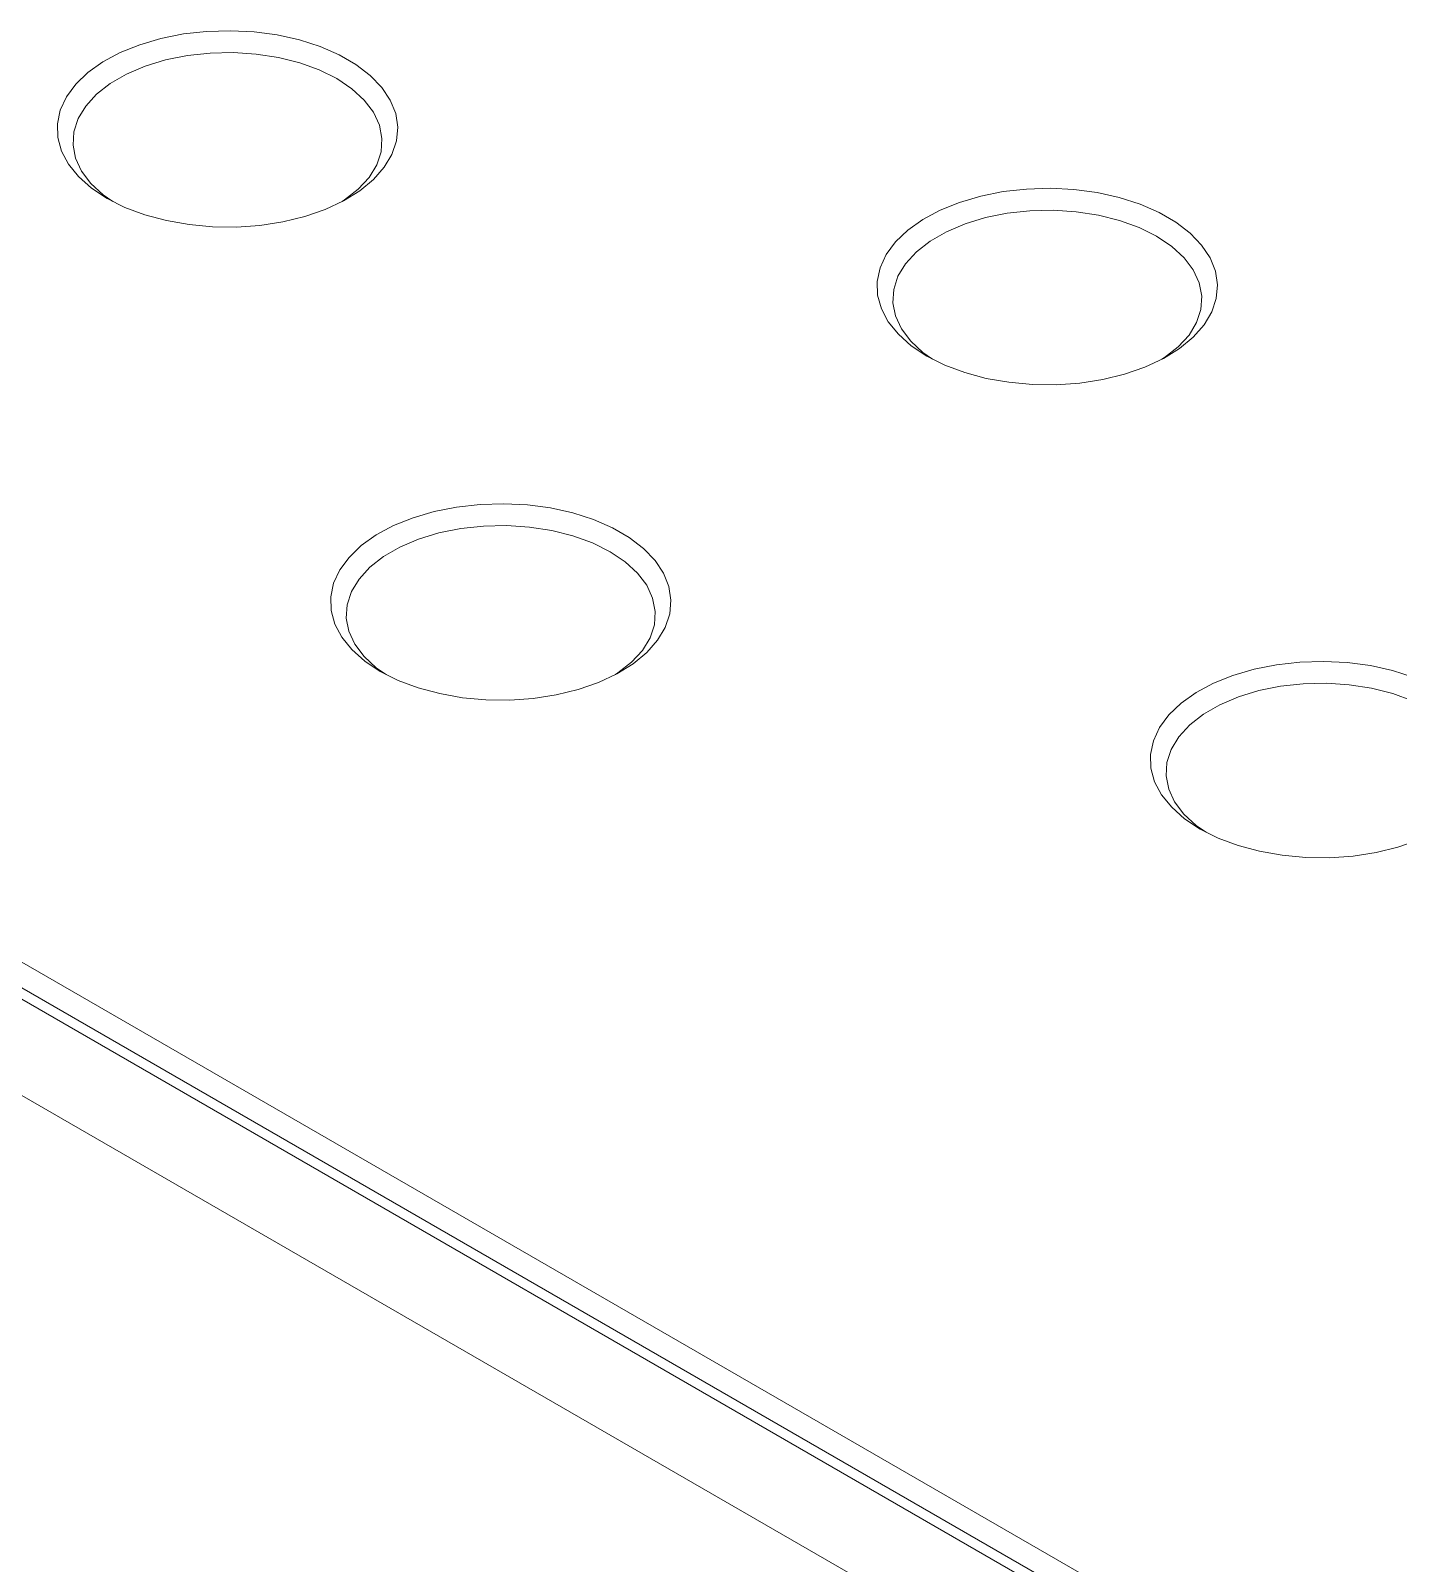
# Model space of a CAD drawing. Header units: millimetres. Extents: x 2 to 278, y 1 to 215.
# Drawn here: x 223.91 to 238.65, y 177.4 to 193.94 of the extents above; entities that cross this region are included whole.
import ezdxf

# ---------------------------------------------------------------- set-up
doc = ezdxf.new("R2010")
doc.units = ezdxf.units.MM

msp = doc.modelspace()

# ---------------------------------------------------------------- linework, layer by layer
at = {"color": 7, "linetype": 'Continuous', "lineweight": 18}
for p, q in [((212.923, 190.172), (244.912, 171.706)), ((244.808, 171.489), (212.788, 189.974)), ((244.808, 171.367), (212.788, 189.852)), ((244.808, 170.328), (212.788, 188.813))]:
    msp.add_line(p, q, dxfattribs=at)
at = {"color": 7, "linetype": 'Continuous', "lineweight": 18, "flags": 128}
for points in [[(224.73, 192.128), (224.562, 192.24), (224.422, 192.364), (224.314, 192.498), (224.239, 192.639), (224.199, 192.785), (224.195, 192.933), (224.226, 193.08), (224.292, 193.223), (224.392, 193.359), (224.524, 193.486), (224.685, 193.601), (224.873, 193.701), (225.083, 193.786), (225.311, 193.853), (225.553, 193.902), (225.804, 193.93), (226.06, 193.937), (226.315, 193.925), (226.565, 193.891), (226.804, 193.838), (227.028, 193.767), (227.233, 193.678), (227.414, 193.573), (227.568, 193.455), (227.692, 193.326), (227.784, 193.188), (227.842, 193.044), (227.864, 192.896), (227.851, 192.749), (227.802, 192.603), (227.718, 192.464), (227.602, 192.332), (227.455, 192.211), (227.28, 192.103), (227.081, 192.01), (226.862, 191.933), (226.626, 191.876), (226.379, 191.837), (226.124, 191.819), (225.868, 191.822), (225.615, 191.845), (225.37, 191.888), (225.138, 191.951), (224.923, 192.031), (224.73, 192.128)], [(227.264, 192.094), (227.291, 192.112), (227.439, 192.228), (227.556, 192.355), (227.638, 192.49), (227.684, 192.632), (227.694, 192.775), (227.666, 192.918), (227.601, 193.057), (227.502, 193.189), (227.369, 193.311), (227.207, 193.42), (227.018, 193.514), (226.807, 193.59), (226.579, 193.648), (226.338, 193.685), (226.091, 193.701), (225.842, 193.696), (225.597, 193.669), (225.362, 193.621), (225.141, 193.554), (224.941, 193.469), (224.765, 193.367), (224.617, 193.251), (224.501, 193.124), (224.418, 192.989), (224.372, 192.847), (224.363, 192.704), (224.391, 192.561), (224.455, 192.422), (224.555, 192.29), (224.687, 192.168), (224.793, 192.094)], [(233.569, 190.427), (233.401, 190.539), (233.261, 190.663), (233.153, 190.797), (233.078, 190.938), (233.038, 191.085), (233.034, 191.232), (233.065, 191.379), (233.131, 191.522), (233.231, 191.658), (233.363, 191.785), (233.524, 191.9), (233.712, 192.001), (233.921, 192.085), (234.15, 192.153), (234.392, 192.201), (234.643, 192.229), (234.899, 192.237), (235.154, 192.224), (235.404, 192.19), (235.643, 192.138), (235.867, 192.066), (236.072, 191.977), (236.253, 191.872), (236.407, 191.754), (236.531, 191.625), (236.623, 191.487), (236.68, 191.343), (236.703, 191.195), (236.689, 191.048), (236.64, 190.903), (236.557, 190.763), (236.441, 190.631), (236.294, 190.51), (236.119, 190.402), (235.92, 190.309), (235.701, 190.233), (235.465, 190.175), (235.217, 190.136), (234.963, 190.118), (234.707, 190.121), (234.454, 190.144), (234.209, 190.187), (233.977, 190.25), (233.762, 190.33), (233.569, 190.427)], [(236.103, 190.393), (236.13, 190.411), (236.278, 190.527), (236.395, 190.654), (236.477, 190.79), (236.523, 190.931), (236.533, 191.075), (236.505, 191.218), (236.44, 191.356), (236.341, 191.488), (236.208, 191.61), (236.046, 191.719), (235.857, 191.813), (235.646, 191.889), (235.418, 191.947), (235.177, 191.984), (234.929, 192), (234.68, 191.995), (234.436, 191.968), (234.201, 191.921), (233.98, 191.853), (233.78, 191.768), (233.604, 191.666), (233.456, 191.551), (233.339, 191.423), (233.257, 191.288), (233.211, 191.146), (233.202, 191.003), (233.229, 190.86), (233.294, 190.721), (233.394, 190.589), (233.526, 190.467), (233.631, 190.393)], [(227.676, 187.026), (227.508, 187.137), (227.369, 187.261), (227.26, 187.395), (227.186, 187.537), (227.145, 187.683), (227.141, 187.831), (227.172, 187.977), (227.239, 188.12), (227.339, 188.256), (227.471, 188.383), (227.632, 188.498), (227.819, 188.599), (228.029, 188.684), (228.257, 188.751), (228.499, 188.799), (228.751, 188.827), (229.007, 188.835), (229.262, 188.822), (229.511, 188.789), (229.75, 188.736), (229.974, 188.664), (230.179, 188.575), (230.36, 188.471), (230.514, 188.352), (230.638, 188.223), (230.73, 188.085), (230.788, 187.941), (230.81, 187.794), (230.797, 187.646), (230.748, 187.501), (230.665, 187.361), (230.548, 187.229), (230.401, 187.108), (230.227, 187), (230.028, 186.907), (229.808, 186.831), (229.572, 186.773), (229.325, 186.735), (229.071, 186.717), (228.814, 186.719), (228.561, 186.742), (228.317, 186.786), (228.084, 186.848), (227.87, 186.929), (227.676, 187.026)], [(230.21, 186.991), (230.238, 187.009), (230.386, 187.125), (230.502, 187.252), (230.584, 187.388), (230.631, 187.529), (230.64, 187.673), (230.612, 187.816), (230.548, 187.955), (230.448, 188.087), (230.315, 188.208), (230.153, 188.317), (229.964, 188.411), (229.753, 188.488), (229.525, 188.545), (229.284, 188.582), (229.037, 188.598), (228.788, 188.593), (228.543, 188.566), (228.308, 188.519), (228.088, 188.452), (227.887, 188.366), (227.711, 188.265), (227.563, 188.149), (227.447, 188.022), (227.365, 187.886), (227.318, 187.745), (227.309, 187.601), (227.337, 187.458), (227.401, 187.319), (227.501, 187.187), (227.633, 187.066), (227.739, 186.991)], [(236.515, 185.325), (236.347, 185.436), (236.208, 185.561), (236.099, 185.695), (236.024, 185.836), (235.984, 185.982), (235.98, 186.13), (236.011, 186.277), (236.077, 186.419), (236.177, 186.556), (236.309, 186.682), (236.471, 186.797), (236.658, 186.898), (236.868, 186.983), (237.096, 187.05), (237.338, 187.098), (237.59, 187.126), (237.845, 187.134), (238.101, 187.121), (238.35, 187.088), (238.589, 187.035), (238.813, 186.963)], [(238.803, 186.71), (238.592, 186.787), (238.364, 186.844), (238.123, 186.881), (237.876, 186.898), (237.627, 186.892), (237.382, 186.865), (237.147, 186.818), (236.927, 186.751), (236.726, 186.665), (236.55, 186.564), (236.402, 186.448), (236.286, 186.321), (236.203, 186.185), (236.157, 186.044), (236.148, 185.9), (236.176, 185.757), (236.24, 185.618), (236.34, 185.487), (236.472, 185.365), (236.578, 185.29)], [(238.866, 185.206), (238.647, 185.13), (238.411, 185.072), (238.164, 185.034), (237.909, 185.016), (237.653, 185.018), (237.4, 185.042), (237.155, 185.085), (236.923, 185.147), (236.708, 185.228), (236.515, 185.325)]]:
    msp.add_lwpolyline(points, dxfattribs=at)

doc.saveas('drawing.dxf')
